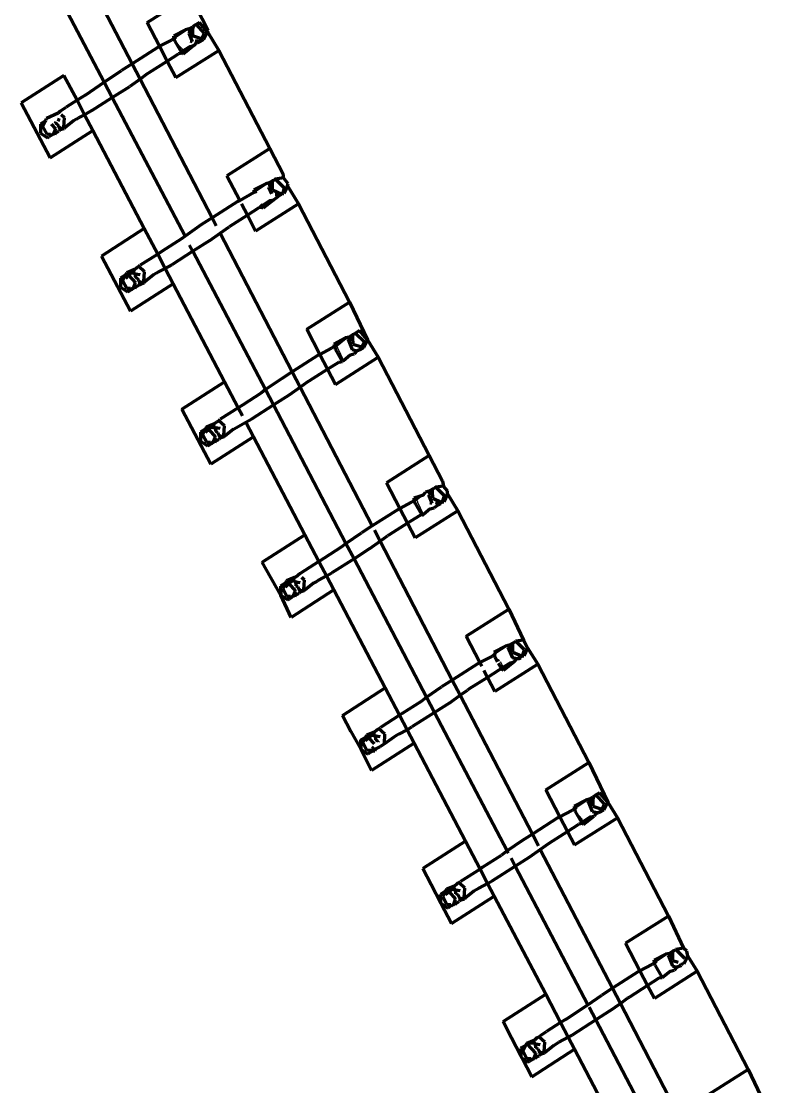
# Model space of a CAD drawing. Header units: millimetres. Extents: x 4307 to 31003, y 2809 to 20009.
# Drawn here: x 14019.49 to 14041.6, y 8590.94 to 8622.67 of the extents above; entities that cross this region are included whole.
import ezdxf

# ---------------------------------------------------------------- set-up
doc = ezdxf.new("R2010")
doc.units = ezdxf.units.MM
doc.layers.add('ProfileEdges', color=7, linetype='Continuous')

msp = doc.modelspace()

# ---------------------------------------------------------------- linework, layer by layer
for p, q in [((14024.034, 8622.238), (14024.073, 8622.214)), ((14024.069, 8622.082), (14024.28, 8621.854)), ((14024.298, 8621.778), (14024.259, 8621.753)), ((14024.28, 8621.854), (14024.298, 8621.778)), ((14020.512, 8619.654), (14020.516, 8619.628)), ((14020.741, 8619.499), (14020.609, 8619.536)), ((14020.768, 8619.483), (14020.741, 8619.499)), ((14026.458, 8617.625), (14026.418, 8617.649)), ((14026.458, 8617.625), (14026.471, 8617.602)), ((14026.621, 8617.202), (14026.67, 8617.24)), ((14022.862, 8615.28), (14022.866, 8615.255)), ((14022.866, 8615.255), (14022.87, 8615.184)), ((14023.125, 8614.91), (14022.994, 8614.947)), ((14023.152, 8614.894), (14023.125, 8614.91)), ((14028.803, 8613.06), (14028.878, 8613.026)), ((14028.878, 8613.026), (14028.908, 8612.945)), ((14028.908, 8612.945), (14029.086, 8612.568)), ((14025.247, 8610.691), (14025.251, 8610.666)), ((14025.251, 8610.666), (14025.254, 8610.595)), ((14025.509, 8610.321), (14025.378, 8610.358)), ((14025.537, 8610.305), (14025.509, 8610.321)), ((14031.187, 8608.471), (14031.263, 8608.437)), ((14031.263, 8608.437), (14031.292, 8608.356)), ((14031.47, 8607.979), (14031.292, 8608.356)), ((14027.631, 8606.102), (14027.635, 8606.076)), ((14027.635, 8606.076), (14027.639, 8606.006)), ((14027.893, 8605.731), (14027.762, 8605.768)), ((14027.921, 8605.716), (14027.893, 8605.731)), ((14033.606, 8603.725), (14033.739, 8603.634)), ((14033.757, 8603.603), (14033.817, 8603.497)), ((14033.835, 8603.421), (14033.817, 8603.497)), ((14030.015, 8601.513), (14030.019, 8601.487)), ((14030.019, 8601.487), (14030.023, 8601.417)), ((14030.167, 8601.205), (14030.124, 8601.223)), ((14035.995, 8599.268), (14035.956, 8599.292)), ((14035.99, 8599.136), (14036.201, 8598.908)), ((14036.18, 8598.807), (14036.219, 8598.831)), ((14036.219, 8598.831), (14036.201, 8598.908)), ((14032.399, 8596.924), (14032.403, 8596.898)), ((14032.403, 8596.898), (14032.407, 8596.827)), ((14032.662, 8596.553), (14032.531, 8596.59)), ((14032.689, 8596.537), (14032.662, 8596.553)), ((14038.34, 8594.703), (14038.379, 8594.679)), ((14038.565, 8594.218), (14038.623, 8594.211)), ((14034.784, 8592.334), (14034.792, 8592.238)), ((14035.046, 8591.964), (14034.915, 8592.001)), ((14035.074, 8591.948), (14035.046, 8591.964))]:
    msp.add_line(p, q)
at = {"layer": 'ProfileEdges', "lineweight": 211}
for p, q in [((14020.646, 8625.542), (14022.793, 8621.408)), ((14021.963, 8620.858), (14019.802, 8624.98)), ((14023.243, 8622.641), (14024.518, 8623.451)), ((14024.518, 8623.451), (14025.063, 8622.402)), ((14023.614, 8621.928), (14023.243, 8622.641)), ((14024.646, 8622.545), (14024.62, 8622.521)), ((14024.698, 8622.578), (14024.646, 8622.545)), ((14024.796, 8622.637), (14024.698, 8622.578)), ((14024.698, 8622.578), (14024.942, 8622.304)), ((14025.038, 8622.362), (14024.796, 8622.637)), ((14024.034, 8622.238), (14024.388, 8622.42)), ((14024.05, 8622.166), (14024.034, 8622.238)), ((14024.073, 8622.214), (14024.05, 8622.166)), ((14024.073, 8622.214), (14024.388, 8622.42)), ((14024.489, 8622.446), (14024.388, 8622.42)), ((14024.481, 8622.32), (14024.513, 8622.352)), ((14024.481, 8622.32), (14024.582, 8622.073)), ((14024.489, 8622.446), (14024.591, 8622.508)), ((14024.489, 8622.446), (14024.513, 8622.352)), ((14024.513, 8622.352), (14024.593, 8622.433)), ((14024.62, 8622.521), (14024.591, 8622.508)), ((14024.591, 8622.508), (14024.593, 8622.433)), ((14024.593, 8622.433), (14024.62, 8622.521)), ((14024.593, 8622.433), (14024.596, 8622.237)), ((14024.864, 8622.151), (14024.596, 8622.237)), ((14024.864, 8622.151), (14024.942, 8622.304)), ((14024.924, 8622.131), (14025.038, 8622.362)), ((14025.063, 8622.402), (14025.038, 8622.362)), ((14025.038, 8622.362), (14025.373, 8621.807)), ((14023.567, 8621.901), (14022.793, 8621.408)), ((14023.567, 8621.901), (14023.614, 8621.928)), ((14023.614, 8621.928), (14023.966, 8622.113)), ((14023.842, 8621.488), (14023.614, 8621.928)), ((14024.05, 8622.166), (14023.966, 8622.113)), ((14024.11, 8622.204), (14024.05, 8622.166)), ((14024.069, 8622.082), (14024.05, 8622.166)), ((14024.069, 8622.082), (14024.259, 8621.753)), ((14024.522, 8621.92), (14024.298, 8621.778)), ((14024.635, 8621.947), (14024.317, 8621.697)), ((14024.52, 8622.094), (14024.582, 8622.073)), ((14024.522, 8621.92), (14024.635, 8621.947)), ((14024.716, 8622.038), (14024.635, 8621.947)), ((14024.824, 8622.071), (14024.673, 8622.093)), ((14024.716, 8622.038), (14024.749, 8622.031)), ((14024.749, 8622.031), (14024.824, 8622.071)), ((14024.824, 8622.071), (14024.864, 8622.151)), ((14024.824, 8622.071), (14024.924, 8622.131)), ((14024.924, 8622.131), (14024.864, 8622.151)), ((14023.842, 8621.488), (14024.18, 8621.703)), ((14024.098, 8620.996), (14025.373, 8621.807)), ((14024.278, 8621.72), (14024.18, 8621.703)), ((14024.259, 8621.753), (14024.278, 8621.72)), ((14024.298, 8621.778), (14024.278, 8621.72)), ((14024.317, 8621.697), (14024.278, 8621.72)), ((14025.373, 8621.807), (14026.893, 8618.88)), ((14022.793, 8621.408), (14022.475, 8621.206)), ((14022.793, 8621.408), (14023.03, 8620.952)), ((14023.298, 8621.143), (14023.842, 8621.488)), ((14024.098, 8620.996), (14023.842, 8621.488)), ((14020.765, 8621.058), (14019.493, 8620.242)), ((14021.153, 8620.319), (14020.765, 8621.058)), ((14021.963, 8620.858), (14022.475, 8621.206)), ((14023.03, 8620.952), (14022.722, 8620.733)), ((14023.247, 8621.109), (14023.03, 8620.952)), ((14023.03, 8620.952), (14025.178, 8616.819)), ((14023.247, 8621.109), (14023.298, 8621.143)), ((14021.416, 8620.487), (14021.963, 8620.858)), ((14022.203, 8620.401), (14021.963, 8620.858)), ((14022.203, 8620.401), (14022.722, 8620.733)), ((14021.153, 8620.319), (14020.833, 8620.114)), ((14021.416, 8620.487), (14021.153, 8620.319)), ((14021.153, 8620.319), (14021.378, 8619.891)), ((14021.592, 8620.012), (14022.203, 8620.401)), ((14024.369, 8616.269), (14022.203, 8620.401)), ((14020.354, 8618.602), (14019.493, 8620.242)), ((14020.65, 8619.997), (14020.61, 8619.954)), ((14020.65, 8619.997), (14020.833, 8620.114)), ((14021.592, 8620.012), (14021.378, 8619.891)), ((14020.101, 8619.643), (14020.21, 8619.709)), ((14020.126, 8619.543), (14020.21, 8619.709)), ((14020.21, 8619.709), (14020.234, 8619.725)), ((14020.234, 8619.725), (14020.244, 8619.776)), ((14020.587, 8619.939), (14020.244, 8619.776)), ((14020.516, 8619.628), (14020.532, 8619.684)), ((14020.647, 8619.719), (14020.574, 8619.744)), ((14020.61, 8619.954), (14020.587, 8619.939)), ((14020.779, 8619.797), (14020.678, 8619.891)), ((14020.761, 8619.515), (14020.779, 8619.797)), ((14021.047, 8619.705), (14020.791, 8619.498)), ((14021.139, 8619.757), (14021.047, 8619.705)), ((14021.139, 8619.757), (14021.196, 8619.799)), ((14021.378, 8619.891), (14021.196, 8619.799)), ((14021.378, 8619.891), (14021.626, 8619.418)), ((14020.101, 8619.643), (14020.061, 8619.613)), ((14020.061, 8619.613), (14020.067, 8619.345)), ((14020.126, 8619.543), (14020.249, 8619.307)), ((14020.354, 8618.602), (14021.626, 8619.418)), ((14020.382, 8619.612), (14020.508, 8619.469)), ((14020.508, 8619.469), (14020.452, 8619.323)), ((14020.51, 8619.342), (14020.61, 8619.397)), ((14020.581, 8619.591), (14020.516, 8619.628)), ((14020.609, 8619.536), (14020.581, 8619.591)), ((14020.609, 8619.536), (14020.647, 8619.445)), ((14020.647, 8619.445), (14020.61, 8619.397)), ((14020.647, 8619.445), (14020.761, 8619.515)), ((14020.647, 8619.445), (14020.768, 8619.483)), ((14020.768, 8619.483), (14020.761, 8619.515)), ((14020.791, 8619.498), (14020.768, 8619.483)), ((14023.157, 8616.497), (14021.626, 8619.418)), ((14020.067, 8619.345), (14020.275, 8619.205)), ((14020.363, 8619.305), (14020.249, 8619.307)), ((14020.275, 8619.205), (14020.317, 8619.228)), ((14020.389, 8619.276), (14020.317, 8619.228)), ((14020.389, 8619.276), (14020.363, 8619.305)), ((14020.389, 8619.276), (14020.452, 8619.323)), ((14020.51, 8619.342), (14020.452, 8619.323)), ((14020.452, 8619.323), (14020.49, 8619.303)), ((14020.51, 8619.342), (14020.49, 8619.303)), ((14026.893, 8618.88), (14025.618, 8618.069)), ((14026.893, 8618.88), (14027.298, 8618.101)), ((14027.299, 8618.009), (14027.298, 8618.101)), ((14025.998, 8617.338), (14025.618, 8618.069)), ((14026.772, 8617.831), (14026.418, 8617.649)), ((14026.772, 8617.831), (14026.458, 8617.625)), ((14026.874, 8617.856), (14026.772, 8617.831)), ((14026.893, 8617.778), (14026.865, 8617.731)), ((14026.976, 8617.919), (14026.874, 8617.856)), ((14026.893, 8617.778), (14026.874, 8617.856)), ((14026.977, 8617.865), (14026.893, 8617.778)), ((14027.004, 8617.931), (14026.976, 8617.919)), ((14026.977, 8617.865), (14026.976, 8617.919)), ((14026.98, 8617.648), (14026.977, 8617.865)), ((14027.004, 8617.931), (14027.067, 8617.973)), ((14027.067, 8617.973), (14027.03, 8617.956)), ((14027.299, 8618.009), (14027.067, 8617.973)), ((14027.067, 8617.973), (14027.326, 8617.715)), ((14027.438, 8617.831), (14027.299, 8618.009)), ((14027.422, 8617.773), (14027.308, 8617.542)), ((14027.422, 8617.773), (14027.438, 8617.831)), ((14027.422, 8617.773), (14027.748, 8617.236)), ((14025.998, 8617.338), (14026.433, 8617.581)), ((14026.418, 8617.649), (14026.433, 8617.581)), ((14026.458, 8617.625), (14026.433, 8617.581)), ((14026.433, 8617.581), (14026.494, 8617.615)), ((14026.954, 8617.533), (14026.865, 8617.731)), ((14026.98, 8617.648), (14027.233, 8617.53)), ((14027.179, 8617.49), (14027.057, 8617.503)), ((14027.208, 8617.482), (14027.134, 8617.442)), ((14027.233, 8617.53), (14027.179, 8617.49)), ((14027.208, 8617.482), (14027.179, 8617.49)), ((14027.233, 8617.53), (14027.208, 8617.482)), ((14027.28, 8617.565), (14027.233, 8617.53)), ((14027.233, 8617.53), (14027.308, 8617.542)), ((14027.326, 8617.715), (14027.28, 8617.565)), ((14025.951, 8617.312), (14025.178, 8616.819)), ((14025.951, 8617.312), (14025.998, 8617.338)), ((14026.053, 8617.233), (14026.226, 8616.899)), ((14027.748, 8617.236), (14026.473, 8616.425)), ((14026.621, 8617.202), (14026.662, 8617.131)), ((14026.682, 8617.188), (14026.662, 8617.131)), ((14026.906, 8617.33), (14026.682, 8617.188)), ((14027.019, 8617.358), (14026.701, 8617.108)), ((14026.906, 8617.33), (14027.019, 8617.358)), ((14027.134, 8617.442), (14027.019, 8617.358)), ((14027.134, 8617.442), (14027.101, 8617.449)), ((14027.748, 8617.236), (14029.268, 8614.309)), ((14025.178, 8616.819), (14024.86, 8616.617)), ((14025.178, 8616.819), (14025.3, 8616.583)), ((14026.226, 8616.899), (14025.682, 8616.554)), ((14026.564, 8617.113), (14026.226, 8616.899)), ((14026.473, 8616.425), (14026.226, 8616.899)), ((14026.662, 8617.131), (14026.564, 8617.113)), ((14026.662, 8617.131), (14026.701, 8617.108)), ((14024.86, 8616.617), (14024.369, 8616.269)), ((14025.415, 8616.363), (14025.682, 8616.554)), ((14023.157, 8616.497), (14021.885, 8615.681)), ((14023.556, 8615.737), (14023.157, 8616.497)), ((14024.263, 8616.194), (14023.693, 8615.829)), ((14024.369, 8616.269), (14024.263, 8616.194)), ((14025.106, 8616.144), (14025.415, 8616.363)), ((14025.415, 8616.363), (14027.562, 8612.23)), ((14024.603, 8615.822), (14024.506, 8616.008)), ((14025.106, 8616.144), (14024.603, 8615.822)), ((14022.745, 8614.041), (14021.885, 8615.681)), ((14023.556, 8615.737), (14023.035, 8615.407)), ((14023.693, 8615.829), (14023.556, 8615.737)), ((14023.779, 8615.311), (14023.556, 8615.737)), ((14024.603, 8615.822), (14023.977, 8615.422)), ((14026.764, 8611.702), (14024.603, 8615.822)), ((14022.862, 8615.28), (14022.633, 8615.184)), ((14022.751, 8615.168), (14022.862, 8615.28)), ((14022.862, 8615.28), (14022.931, 8615.336)), ((14022.931, 8615.336), (14022.994, 8615.365)), ((14022.994, 8615.365), (14023.035, 8615.407)), ((14023.163, 8615.208), (14022.994, 8615.365)), ((14023.58, 8615.21), (14023.779, 8615.311)), ((14023.779, 8615.311), (14023.977, 8615.422)), ((14023.779, 8615.311), (14024.017, 8614.857)), ((14022.485, 8615.054), (14022.445, 8615.024)), ((14022.445, 8615.024), (14022.451, 8614.755)), ((14022.485, 8615.054), (14022.601, 8615.124)), ((14022.51, 8614.953), (14022.601, 8615.124)), ((14022.51, 8614.953), (14022.633, 8614.717)), ((14022.691, 8615.107), (14022.595, 8615.01)), ((14022.601, 8615.124), (14022.633, 8615.184)), ((14022.649, 8615.155), (14022.601, 8615.124)), ((14022.633, 8615.184), (14022.751, 8615.168)), ((14022.649, 8615.155), (14022.691, 8615.107)), ((14022.751, 8615.168), (14022.691, 8615.107)), ((14022.691, 8615.107), (14022.892, 8614.879)), ((14022.751, 8615.168), (14022.87, 8615.184)), ((14022.87, 8615.184), (14022.888, 8615.15)), ((14022.888, 8615.15), (14023.031, 8615.13)), ((14022.9, 8615.039), (14022.888, 8615.15)), ((14022.965, 8615.001), (14022.9, 8615.039)), ((14022.994, 8614.947), (14022.965, 8615.001)), ((14022.994, 8614.947), (14023.031, 8614.856)), ((14023.125, 8614.91), (14023.145, 8614.926)), ((14023.145, 8614.926), (14023.163, 8615.208)), ((14023.152, 8614.894), (14023.145, 8614.926)), ((14023.431, 8615.116), (14023.175, 8614.908)), ((14023.524, 8615.168), (14023.431, 8615.116)), ((14023.58, 8615.21), (14023.524, 8615.168)), ((14022.451, 8614.755), (14022.659, 8614.616)), ((14022.747, 8614.716), (14022.633, 8614.717)), ((14022.702, 8614.639), (14022.659, 8614.616)), ((14022.773, 8614.686), (14022.702, 8614.639)), ((14024.017, 8614.857), (14022.745, 8614.041)), ((14022.773, 8614.686), (14022.747, 8614.716)), ((14022.773, 8614.686), (14022.836, 8614.734)), ((14022.836, 8614.734), (14022.892, 8614.879)), ((14022.895, 8614.753), (14022.836, 8614.734)), ((14022.874, 8614.714), (14022.836, 8614.734)), ((14022.895, 8614.753), (14022.874, 8614.714)), ((14022.895, 8614.753), (14022.995, 8614.808)), ((14023.031, 8614.856), (14022.995, 8614.808)), ((14022.995, 8614.808), (14023.023, 8614.83)), ((14023.023, 8614.83), (14023.125, 8614.91)), ((14023.023, 8614.83), (14023.152, 8614.894)), ((14023.175, 8614.908), (14023.152, 8614.894)), ((14025.548, 8611.936), (14024.017, 8614.857)), ((14027.993, 8613.498), (14029.268, 8614.309)), ((14029.268, 8614.309), (14029.806, 8613.184)), ((14028.383, 8612.749), (14027.993, 8613.498)), ((14029.36, 8613.33), (14029.258, 8613.267)), ((14029.388, 8613.342), (14029.36, 8613.33)), ((14029.36, 8613.33), (14029.361, 8613.254)), ((14029.452, 8613.384), (14029.388, 8613.342)), ((14029.564, 8613.459), (14029.452, 8613.384)), ((14029.452, 8613.384), (14029.711, 8613.126)), ((14029.806, 8613.184), (14029.564, 8613.459)), ((14029.15, 8613.24), (14028.803, 8613.06)), ((14028.803, 8613.06), (14028.818, 8612.992)), ((14028.878, 8613.026), (14028.818, 8612.992)), ((14028.878, 8613.026), (14029.15, 8613.24)), ((14029.258, 8613.267), (14029.15, 8613.24)), ((14029.258, 8613.267), (14029.219, 8613.2)), ((14029.219, 8613.2), (14029.249, 8613.142)), ((14029.249, 8613.142), (14029.361, 8613.254)), ((14029.249, 8613.142), (14029.351, 8612.895)), ((14029.361, 8613.254), (14029.365, 8613.059)), ((14029.365, 8613.059), (14029.633, 8612.972)), ((14029.633, 8612.972), (14029.711, 8613.126)), ((14029.692, 8612.953), (14029.806, 8613.184)), ((14029.806, 8613.184), (14030.123, 8612.664)), ((14028.335, 8612.723), (14027.562, 8612.23)), ((14028.383, 8612.749), (14028.335, 8612.723)), ((14028.735, 8612.934), (14028.383, 8612.749)), ((14028.383, 8612.749), (14028.611, 8612.31)), ((14028.818, 8612.992), (14028.735, 8612.934)), ((14028.818, 8612.992), (14028.838, 8612.903)), ((14028.838, 8612.903), (14029.047, 8612.542)), ((14029.086, 8612.568), (14029.291, 8612.741)), ((14029.291, 8612.741), (14029.403, 8612.769)), ((14029.351, 8612.895), (14029.485, 8612.86)), ((14029.485, 8612.86), (14029.403, 8612.769)), ((14029.524, 8612.863), (14029.485, 8612.86)), ((14029.593, 8612.892), (14029.524, 8612.863)), ((14029.593, 8612.892), (14029.633, 8612.972)), ((14029.593, 8612.892), (14029.692, 8612.953)), ((14029.633, 8612.972), (14029.692, 8612.953)), ((14028.611, 8612.31), (14028.948, 8612.524)), ((14028.848, 8611.854), (14030.123, 8612.664)), ((14028.948, 8612.524), (14029.047, 8612.542)), ((14029.086, 8612.568), (14029.047, 8612.542)), ((14031.643, 8609.737), (14030.123, 8612.664)), ((14027.562, 8612.23), (14027.244, 8612.027)), ((14027.562, 8612.23), (14027.799, 8611.774)), ((14028.066, 8611.964), (14028.611, 8612.31)), ((14028.848, 8611.854), (14028.611, 8612.31)), ((14024.276, 8611.12), (14025.548, 8611.936)), ((14025.956, 8611.158), (14025.548, 8611.936)), ((14027.244, 8612.027), (14026.764, 8611.702)), ((14027.49, 8611.554), (14027.799, 8611.774)), ((14027.799, 8611.774), (14028.016, 8611.931)), ((14027.799, 8611.774), (14029.946, 8607.641)), ((14028.016, 8611.931), (14028.066, 8611.964)), ((14026.647, 8611.604), (14026.078, 8611.24)), ((14026.764, 8611.702), (14026.647, 8611.604)), ((14027.004, 8611.244), (14026.764, 8611.702)), ((14027.004, 8611.244), (14027.49, 8611.554)), ((14025.136, 8609.48), (14024.276, 8611.12)), ((14025.956, 8611.158), (14025.419, 8610.818)), ((14026.078, 8611.24), (14025.956, 8611.158)), ((14026.079, 8610.924), (14025.956, 8611.158)), ((14026.361, 8610.833), (14027.004, 8611.244)), ((14029.164, 8607.123), (14027.004, 8611.244)), ((14025.379, 8610.775), (14025.419, 8610.818)), ((14026.18, 8610.731), (14026.361, 8610.833)), ((14024.869, 8610.465), (14024.979, 8610.531)), ((14024.894, 8610.364), (14024.979, 8610.531)), ((14024.979, 8610.531), (14025.012, 8610.597)), ((14024.979, 8610.531), (14025.033, 8610.566)), ((14025.075, 8610.518), (14024.979, 8610.42)), ((14025.012, 8610.597), (14025.247, 8610.691)), ((14025.012, 8610.597), (14025.137, 8610.58)), ((14025.033, 8610.566), (14025.075, 8610.518)), ((14025.075, 8610.518), (14025.137, 8610.58)), ((14025.075, 8610.518), (14025.277, 8610.29)), ((14025.137, 8610.58), (14025.247, 8610.691)), ((14025.137, 8610.58), (14025.272, 8610.561)), ((14025.247, 8610.691), (14025.315, 8610.747)), ((14025.272, 8610.561), (14025.254, 8610.595)), ((14025.415, 8610.541), (14025.272, 8610.561)), ((14025.272, 8610.561), (14025.284, 8610.45)), ((14025.379, 8610.775), (14025.315, 8610.747)), ((14025.548, 8610.619), (14025.379, 8610.775)), ((14025.529, 8610.336), (14025.548, 8610.619)), ((14025.815, 8610.527), (14025.559, 8610.319)), ((14025.815, 8610.527), (14026.18, 8610.731)), ((14026.18, 8610.731), (14026.408, 8610.296)), ((14024.869, 8610.465), (14024.83, 8610.435)), ((14024.83, 8610.435), (14024.835, 8610.166)), ((14024.835, 8610.166), (14025.043, 8610.027)), ((14024.894, 8610.364), (14025.017, 8610.128)), ((14026.408, 8610.296), (14025.136, 8609.48)), ((14025.221, 8610.144), (14025.277, 8610.29)), ((14025.279, 8610.164), (14025.221, 8610.144)), ((14025.279, 8610.164), (14025.259, 8610.124)), ((14025.279, 8610.164), (14025.379, 8610.219)), ((14025.35, 8610.412), (14025.284, 8610.45)), ((14025.378, 8610.358), (14025.35, 8610.412)), ((14025.378, 8610.358), (14025.416, 8610.266)), ((14025.416, 8610.266), (14025.379, 8610.219)), ((14025.416, 8610.266), (14025.509, 8610.321)), ((14025.416, 8610.266), (14025.537, 8610.305)), ((14025.509, 8610.321), (14025.529, 8610.336)), ((14025.537, 8610.305), (14025.529, 8610.336)), ((14025.559, 8610.319), (14025.537, 8610.305)), ((14027.939, 8607.376), (14026.408, 8610.296)), ((14025.132, 8610.126), (14025.017, 8610.128)), ((14025.086, 8610.05), (14025.043, 8610.027)), ((14025.157, 8610.097), (14025.086, 8610.05)), ((14025.157, 8610.097), (14025.132, 8610.126)), ((14025.157, 8610.097), (14025.221, 8610.144)), ((14025.221, 8610.144), (14025.259, 8610.124)), ((14031.643, 8609.737), (14030.368, 8608.927)), ((14031.643, 8609.737), (14032.041, 8608.972)), ((14030.767, 8608.16), (14030.368, 8608.927)), ((14032.041, 8608.972), (14032.068, 8608.83)), ((14031.462, 8608.56), (14031.534, 8608.651)), ((14031.642, 8608.678), (14031.534, 8608.651)), ((14031.662, 8608.6), (14031.634, 8608.553)), ((14031.744, 8608.74), (14031.642, 8608.678)), ((14031.662, 8608.6), (14031.642, 8608.678)), ((14031.745, 8608.686), (14031.662, 8608.6)), ((14031.773, 8608.753), (14031.744, 8608.74)), ((14031.745, 8608.686), (14031.744, 8608.74)), ((14031.749, 8608.47), (14031.745, 8608.686)), ((14031.773, 8608.753), (14031.836, 8608.795)), ((14031.799, 8608.778), (14031.836, 8608.795)), ((14032.068, 8608.83), (14031.836, 8608.795)), ((14031.836, 8608.795), (14032.095, 8608.537)), ((14032.188, 8608.688), (14032.068, 8608.83)), ((14032.19, 8608.595), (14032.077, 8608.364)), ((14032.19, 8608.595), (14032.188, 8608.688)), ((14032.19, 8608.595), (14032.498, 8608.093)), ((14030.767, 8608.16), (14031.119, 8608.345)), ((14031.182, 8608.392), (14031.119, 8608.345)), ((14031.187, 8608.471), (14031.182, 8608.392)), ((14031.263, 8608.437), (14031.182, 8608.392)), ((14031.182, 8608.392), (14031.222, 8608.314)), ((14031.371, 8608.53), (14031.187, 8608.471)), ((14031.222, 8608.314), (14031.412, 8607.985)), ((14031.371, 8608.53), (14031.263, 8608.437)), ((14031.462, 8608.56), (14031.371, 8608.53)), ((14031.735, 8608.305), (14031.634, 8608.553)), ((14031.735, 8608.305), (14031.673, 8608.327)), ((14031.749, 8608.47), (14032.001, 8608.352)), ((14031.902, 8608.264), (14031.788, 8608.18)), ((14031.948, 8608.312), (14031.826, 8608.325)), ((14031.902, 8608.264), (14031.869, 8608.271)), ((14031.902, 8608.264), (14031.977, 8608.303)), ((14032.001, 8608.352), (14031.948, 8608.312)), ((14031.977, 8608.303), (14031.948, 8608.312)), ((14031.977, 8608.303), (14032.001, 8608.352)), ((14032.049, 8608.387), (14032.001, 8608.352)), ((14032.001, 8608.352), (14032.077, 8608.364)), ((14032.049, 8608.387), (14032.095, 8608.537)), ((14030.72, 8608.133), (14029.946, 8607.641)), ((14030.72, 8608.133), (14030.767, 8608.16)), ((14030.767, 8608.16), (14030.995, 8607.72)), ((14031.333, 8607.935), (14030.995, 8607.72)), ((14032.498, 8608.093), (14031.223, 8607.283)), ((14031.412, 8607.985), (14031.333, 8607.935)), ((14031.412, 8607.985), (14031.431, 8607.952)), ((14031.47, 8607.979), (14031.412, 8607.985)), ((14031.431, 8607.952), (14031.47, 8607.979)), ((14031.675, 8608.152), (14031.47, 8607.979)), ((14031.675, 8608.152), (14031.788, 8608.18)), ((14034.018, 8605.166), (14032.498, 8608.093)), ((14029.946, 8607.641), (14029.628, 8607.438)), ((14030.995, 8607.72), (14030.451, 8607.375)), ((14031.223, 8607.283), (14030.995, 8607.72)), ((14026.667, 8606.559), (14027.939, 8607.376)), ((14028.355, 8606.583), (14027.939, 8607.376)), ((14029.164, 8607.123), (14029.628, 8607.438)), ((14030.009, 8607.519), (14030.183, 8607.185)), ((14030.183, 8607.185), (14030.4, 8607.342)), ((14030.451, 8607.375), (14030.4, 8607.342)), ((14028.355, 8606.583), (14029.032, 8607.015)), ((14029.032, 8607.015), (14029.164, 8607.123)), ((14029.405, 8606.665), (14029.164, 8607.123)), ((14029.875, 8606.965), (14030.183, 8607.185)), ((14030.183, 8607.185), (14032.331, 8603.052)), ((14029.405, 8606.665), (14028.745, 8606.244)), ((14029.875, 8606.965), (14029.405, 8606.665)), ((14031.565, 8602.545), (14029.405, 8606.665)), ((14027.22, 8605.577), (14026.667, 8606.559)), ((14028.355, 8606.583), (14027.801, 8606.228)), ((14028.376, 8606.543), (14028.581, 8606.152)), ((14027.631, 8606.102), (14027.396, 8606.008)), ((14027.396, 8606.008), (14027.635, 8606.076)), ((14027.537, 8605.988), (14027.631, 8606.102)), ((14027.674, 8606.112), (14027.631, 8606.102)), ((14027.635, 8606.076), (14027.644, 8606.127)), ((14027.801, 8606.228), (14027.674, 8606.112)), ((14027.932, 8606.03), (14027.853, 8606.103)), ((14027.913, 8605.747), (14027.932, 8606.03)), ((14028.349, 8606.031), (14028.292, 8605.99)), ((14028.349, 8606.031), (14028.581, 8606.152)), ((14028.581, 8606.152), (14028.745, 8606.244)), ((14028.581, 8606.152), (14028.8, 8605.735)), ((14027.253, 8605.876), (14027.214, 8605.846)), ((14027.214, 8605.846), (14027.22, 8605.577)), ((14027.253, 8605.876), (14027.363, 8605.942)), ((14027.363, 8605.942), (14027.278, 8605.775)), ((14027.401, 8605.539), (14027.278, 8605.775)), ((14027.396, 8606.008), (14027.363, 8605.942)), ((14027.363, 8605.942), (14027.417, 8605.977)), ((14027.364, 8605.831), (14027.465, 8605.923)), ((14027.537, 8605.988), (14027.396, 8606.008)), ((14027.417, 8605.977), (14027.465, 8605.923)), ((14027.465, 8605.923), (14027.537, 8605.988)), ((14027.465, 8605.923), (14027.661, 8605.701)), ((14028.8, 8605.735), (14027.528, 8604.919)), ((14027.639, 8606.006), (14027.537, 8605.988)), ((14027.639, 8606.006), (14027.656, 8605.972)), ((14027.656, 8605.972), (14027.8, 8605.952)), ((14027.656, 8605.972), (14027.669, 8605.86)), ((14027.734, 8605.823), (14027.669, 8605.86)), ((14027.762, 8605.768), (14027.734, 8605.823)), ((14027.762, 8605.768), (14027.8, 8605.677)), ((14027.893, 8605.731), (14027.8, 8605.677)), ((14027.8, 8605.677), (14027.921, 8605.716)), ((14027.913, 8605.747), (14027.893, 8605.731)), ((14027.921, 8605.716), (14027.913, 8605.747)), ((14027.943, 8605.73), (14027.921, 8605.716)), ((14028.2, 8605.937), (14027.943, 8605.73)), ((14028.292, 8605.99), (14028.2, 8605.937)), ((14030.331, 8602.815), (14028.8, 8605.735)), ((14027.22, 8605.577), (14027.427, 8605.437)), ((14027.528, 8604.919), (14027.22, 8605.577)), ((14027.516, 8605.537), (14027.401, 8605.539)), ((14027.47, 8605.461), (14027.427, 8605.437)), ((14027.542, 8605.508), (14027.47, 8605.461)), ((14027.542, 8605.508), (14027.516, 8605.537)), ((14027.605, 8605.555), (14027.542, 8605.508)), ((14027.605, 8605.555), (14027.661, 8605.701)), ((14027.663, 8605.575), (14027.605, 8605.555)), ((14027.643, 8605.535), (14027.605, 8605.555)), ((14027.663, 8605.575), (14027.643, 8605.535)), ((14027.663, 8605.575), (14027.763, 8605.629)), ((14027.8, 8605.677), (14027.763, 8605.629)), ((14032.743, 8604.356), (14034.018, 8605.166)), ((14034.018, 8605.166), (14034.452, 8604.241)), ((14033.151, 8603.571), (14032.743, 8604.356)), ((14034.129, 8604.151), (14034.027, 8604.089)), ((14034.157, 8604.164), (14034.129, 8604.151)), ((14034.13, 8604.097), (14034.129, 8604.151)), ((14034.157, 8604.164), (14034.22, 8604.206)), ((14034.452, 8604.241), (14034.22, 8604.206)), ((14034.479, 8603.947), (14034.22, 8604.206)), ((14034.575, 8604.006), (14034.452, 8604.241)), ((14033.586, 8603.814), (14033.503, 8603.756)), ((14033.918, 8604.062), (14033.571, 8603.882)), ((14033.571, 8603.882), (14033.611, 8603.857)), ((14033.611, 8603.857), (14033.586, 8603.814)), ((14033.606, 8603.725), (14033.586, 8603.814)), ((14033.918, 8604.062), (14033.611, 8603.857)), ((14033.647, 8603.847), (14033.611, 8603.857)), ((14034.027, 8604.089), (14033.918, 8604.062)), ((14033.988, 8604.021), (14034.027, 8604.089)), ((14033.988, 8604.021), (14034.018, 8603.964)), ((14034.046, 8604.011), (14034.018, 8603.964)), ((14034.018, 8603.964), (14034.119, 8603.716)), ((14034.13, 8604.097), (14034.046, 8604.011)), ((14034.133, 8603.881), (14034.13, 8604.097)), ((14034.133, 8603.881), (14034.389, 8603.769)), ((14034.433, 8603.798), (14034.479, 8603.947)), ((14034.575, 8604.006), (14034.461, 8603.775)), ((14034.575, 8604.006), (14034.873, 8603.522)), ((14033.104, 8603.544), (14032.331, 8603.052)), ((14033.104, 8603.544), (14033.151, 8603.571)), ((14033.151, 8603.571), (14033.503, 8603.756)), ((14033.206, 8603.466), (14033.151, 8603.571)), ((14034.873, 8603.522), (14033.598, 8602.711)), ((14033.68, 8603.597), (14033.606, 8603.725)), ((14033.796, 8603.396), (14033.71, 8603.545)), ((14034.059, 8603.563), (14033.835, 8603.421)), ((14034.172, 8603.59), (14033.854, 8603.34)), ((14034.059, 8603.563), (14034.172, 8603.59)), ((14034.254, 8603.682), (14034.119, 8603.716)), ((14034.172, 8603.59), (14034.254, 8603.682)), ((14034.292, 8603.685), (14034.254, 8603.682)), ((14034.332, 8603.723), (14034.292, 8603.685)), ((14034.292, 8603.685), (14034.305, 8603.715)), ((14034.292, 8603.685), (14034.361, 8603.714)), ((14034.305, 8603.715), (14034.332, 8603.723)), ((14034.389, 8603.769), (14034.332, 8603.723)), ((14034.361, 8603.714), (14034.389, 8603.769)), ((14034.433, 8603.798), (14034.389, 8603.769)), ((14034.389, 8603.769), (14034.461, 8603.775)), ((14036.393, 8600.595), (14034.873, 8603.522)), ((14033.272, 8603.337), (14033.38, 8603.131)), ((14033.717, 8603.346), (14033.38, 8603.131)), ((14033.796, 8603.396), (14033.717, 8603.346)), ((14033.835, 8603.421), (14033.796, 8603.396)), ((14033.815, 8603.363), (14033.796, 8603.396)), ((14033.854, 8603.34), (14033.815, 8603.363)), ((14032.331, 8603.052), (14032.012, 8602.849)), ((14032.331, 8603.052), (14032.568, 8602.596)), ((14033.38, 8603.131), (14032.835, 8602.786)), ((14033.598, 8602.711), (14033.38, 8603.131)), ((14029.059, 8601.999), (14030.331, 8602.815)), ((14030.757, 8602.001), (14030.331, 8602.815)), ((14031.416, 8602.426), (14031.565, 8602.545)), ((14031.565, 8602.545), (14032.012, 8602.849)), ((14031.805, 8602.086), (14031.565, 8602.545)), ((14032.259, 8602.376), (14032.568, 8602.596)), ((14032.568, 8602.596), (14032.784, 8602.752)), ((14032.568, 8602.596), (14034.715, 8598.462)), ((14032.835, 8602.786), (14032.784, 8602.752)), ((14030.846, 8602.062), (14031.416, 8602.426)), ((14032.259, 8602.376), (14031.805, 8602.086)), ((14029.31, 8601.52), (14029.059, 8601.999)), ((14030.757, 8602.001), (14030.188, 8601.64)), ((14030.846, 8602.062), (14030.757, 8602.001)), ((14030.982, 8601.572), (14030.757, 8602.001)), ((14031.805, 8602.086), (14031.13, 8601.655)), ((14033.965, 8597.967), (14031.805, 8602.086)), ((14030.084, 8601.568), (14030.147, 8601.597)), ((14030.147, 8601.597), (14030.188, 8601.64)), ((14030.316, 8601.441), (14030.147, 8601.597)), ((14030.982, 8601.572), (14031.13, 8601.655)), ((14029.31, 8601.52), (14029.604, 8600.988)), ((14029.598, 8601.257), (14029.762, 8601.362)), ((14029.663, 8601.186), (14029.762, 8601.362)), ((14029.849, 8601.334), (14029.748, 8601.242)), ((14029.762, 8601.362), (14029.786, 8601.417)), ((14029.802, 8601.388), (14029.762, 8601.362)), ((14029.786, 8601.417), (14030.015, 8601.513)), ((14029.786, 8601.417), (14029.921, 8601.398)), ((14029.849, 8601.334), (14029.802, 8601.388)), ((14029.921, 8601.398), (14029.849, 8601.334)), ((14030.011, 8601.151), (14029.849, 8601.334)), ((14029.921, 8601.398), (14030.015, 8601.513)), ((14029.921, 8601.398), (14030.023, 8601.417)), ((14030.015, 8601.513), (14030.084, 8601.568)), ((14030.041, 8601.382), (14030.023, 8601.417)), ((14030.184, 8601.363), (14030.041, 8601.382)), ((14030.053, 8601.271), (14030.041, 8601.382)), ((14030.124, 8601.223), (14030.053, 8601.271)), ((14030.306, 8601.15), (14030.316, 8601.441)), ((14030.584, 8601.348), (14030.306, 8601.15)), ((14030.65, 8601.385), (14030.584, 8601.348)), ((14030.733, 8601.442), (14030.65, 8601.385)), ((14030.733, 8601.442), (14030.982, 8601.572)), ((14031.191, 8601.174), (14030.982, 8601.572)), ((14029.598, 8601.257), (14029.604, 8600.988)), ((14029.604, 8600.988), (14029.812, 8600.848)), ((14029.919, 8600.358), (14029.604, 8600.988)), ((14029.663, 8601.186), (14029.786, 8600.95)), ((14029.911, 8600.96), (14029.786, 8600.95)), ((14029.926, 8600.919), (14029.911, 8600.96)), ((14029.972, 8600.947), (14029.911, 8600.96)), ((14031.191, 8601.174), (14029.919, 8600.358)), ((14029.953, 8601.008), (14030.001, 8601.061)), ((14030.055, 8601), (14029.989, 8600.966)), ((14030.055, 8601), (14030.027, 8600.946)), ((14030.055, 8601), (14030.175, 8601.062)), ((14030.306, 8601.15), (14030.175, 8601.062)), ((14032.722, 8598.254), (14031.191, 8601.174)), ((14029.855, 8600.871), (14029.812, 8600.848)), ((14029.926, 8600.919), (14029.855, 8600.871)), ((14029.926, 8600.919), (14029.972, 8600.947)), ((14029.972, 8600.947), (14030.027, 8600.946)), ((14035.118, 8599.784), (14036.393, 8600.595)), ((14036.393, 8600.595), (14036.959, 8599.416)), ((14035.535, 8598.981), (14035.118, 8599.784)), ((14036.717, 8599.691), (14036.619, 8599.632)), ((14036.959, 8599.416), (14036.717, 8599.691)), ((14035.956, 8599.292), (14036.309, 8599.474)), ((14035.995, 8599.268), (14036.309, 8599.474)), ((14036.411, 8599.5), (14036.309, 8599.474)), ((14036.411, 8599.5), (14036.372, 8599.432)), ((14036.402, 8599.374), (14036.372, 8599.432)), ((14036.402, 8599.374), (14036.514, 8599.487)), ((14036.503, 8599.127), (14036.402, 8599.374)), ((14036.513, 8599.562), (14036.411, 8599.5)), ((14036.541, 8599.575), (14036.513, 8599.562)), ((14036.513, 8599.562), (14036.514, 8599.487)), ((14036.514, 8599.487), (14036.541, 8599.575)), ((14036.514, 8599.487), (14036.517, 8599.291)), ((14036.619, 8599.632), (14036.541, 8599.575)), ((14036.863, 8599.358), (14036.619, 8599.632)), ((14036.845, 8599.185), (14036.959, 8599.416)), ((14036.959, 8599.416), (14037.248, 8598.95)), ((14035.535, 8598.981), (14035.887, 8599.167)), ((14035.972, 8599.22), (14035.887, 8599.167)), ((14035.956, 8599.292), (14035.972, 8599.22)), ((14035.995, 8599.268), (14035.972, 8599.22)), ((14036.031, 8599.258), (14035.972, 8599.22)), ((14035.972, 8599.22), (14035.99, 8599.136)), ((14035.99, 8599.136), (14036.18, 8598.807)), ((14036.638, 8599.092), (14036.503, 8599.127)), ((14036.517, 8599.291), (14036.786, 8599.205)), ((14036.638, 8599.092), (14036.556, 8599.001)), ((14036.638, 8599.092), (14036.676, 8599.096)), ((14036.746, 8599.125), (14036.676, 8599.096)), ((14036.746, 8599.125), (14036.786, 8599.205)), ((14036.746, 8599.125), (14036.845, 8599.185)), ((14036.786, 8599.205), (14036.863, 8599.358)), ((14036.786, 8599.205), (14036.845, 8599.185)), ((14035.488, 8598.955), (14034.715, 8598.462)), ((14035.488, 8598.955), (14035.535, 8598.981)), ((14035.535, 8598.981), (14035.764, 8598.542)), ((14035.764, 8598.542), (14036.101, 8598.757)), ((14035.973, 8598.14), (14037.248, 8598.95)), ((14036.199, 8598.774), (14036.101, 8598.757)), ((14036.18, 8598.807), (14036.199, 8598.774)), ((14036.219, 8598.831), (14036.199, 8598.774)), ((14036.238, 8598.751), (14036.199, 8598.774)), ((14036.444, 8598.974), (14036.219, 8598.831)), ((14036.238, 8598.751), (14036.556, 8599.001)), ((14036.444, 8598.974), (14036.556, 8599.001)), ((14038.768, 8596.023), (14037.248, 8598.95)), ((14034.715, 8598.462), (14034.397, 8598.26)), ((14034.715, 8598.462), (14034.895, 8598.116)), ((14035.219, 8598.197), (14035.764, 8598.542)), ((14035.973, 8598.14), (14035.764, 8598.542)), ((14032.722, 8598.254), (14031.45, 8597.438)), ((14033.158, 8597.423), (14032.722, 8598.254)), ((14034.397, 8598.26), (14033.965, 8597.967)), ((14034.952, 8598.006), (14035.219, 8598.197)), ((14033.23, 8597.473), (14033.8, 8597.837)), ((14033.965, 8597.967), (14033.8, 8597.837)), ((14034.006, 8597.89), (14033.965, 8597.967)), ((14034.206, 8597.508), (14034.643, 8597.787)), ((14034.643, 8597.787), (14034.952, 8598.006)), ((14034.952, 8598.006), (14037.099, 8593.873)), ((14033.23, 8597.473), (14033.158, 8597.423)), ((14033.514, 8597.066), (14034.206, 8597.508)), ((14034.206, 8597.508), (14034.082, 8597.744)), ((14036.37, 8593.379), (14034.206, 8597.508)), ((14031.701, 8596.959), (14031.45, 8597.438)), ((14033.158, 8597.423), (14032.572, 8597.051)), ((14033.158, 8597.423), (14033.383, 8596.992)), ((14031.988, 8596.401), (14031.701, 8596.959)), ((14032.131, 8596.763), (14032.165, 8596.83)), ((14032.165, 8596.83), (14032.399, 8596.924)), ((14032.165, 8596.83), (14032.306, 8596.81)), ((14032.306, 8596.81), (14032.399, 8596.924)), ((14032.306, 8596.81), (14032.407, 8596.827)), ((14032.399, 8596.924), (14032.468, 8596.979)), ((14032.425, 8596.793), (14032.407, 8596.827)), ((14032.531, 8597.008), (14032.468, 8596.979)), ((14032.531, 8597.008), (14032.572, 8597.051)), ((14032.701, 8596.851), (14032.531, 8597.008)), ((14032.682, 8596.569), (14032.701, 8596.851)), ((14033.117, 8596.853), (14033.061, 8596.811)), ((14033.117, 8596.853), (14033.383, 8596.992)), ((14033.383, 8596.992), (14033.514, 8597.066)), ((14033.383, 8596.992), (14033.582, 8596.613)), ((14032.022, 8596.697), (14031.982, 8596.667)), ((14031.988, 8596.401), (14031.982, 8596.667)), ((14032.131, 8596.763), (14032.022, 8596.697)), ((14032.047, 8596.597), (14032.131, 8596.763)), ((14032.047, 8596.597), (14032.17, 8596.361)), ((14032.186, 8596.798), (14032.131, 8596.763)), ((14032.233, 8596.744), (14032.132, 8596.653)), ((14032.186, 8596.798), (14032.233, 8596.744)), ((14032.306, 8596.81), (14032.233, 8596.744)), ((14032.233, 8596.744), (14032.43, 8596.523)), ((14032.31, 8595.797), (14033.582, 8596.613)), ((14032.374, 8596.377), (14032.43, 8596.523)), ((14032.568, 8596.773), (14032.425, 8596.793)), ((14032.437, 8596.682), (14032.425, 8596.793)), ((14032.503, 8596.644), (14032.437, 8596.682)), ((14032.531, 8596.59), (14032.503, 8596.644)), ((14032.531, 8596.59), (14032.569, 8596.499)), ((14032.569, 8596.499), (14032.662, 8596.553)), ((14032.569, 8596.499), (14032.689, 8596.537)), ((14032.662, 8596.553), (14032.682, 8596.569)), ((14032.689, 8596.537), (14032.682, 8596.569)), ((14032.712, 8596.552), (14032.689, 8596.537)), ((14032.968, 8596.759), (14032.712, 8596.552)), ((14033.061, 8596.811), (14032.968, 8596.759)), ((14033.582, 8596.613), (14035.113, 8593.693)), ((14031.988, 8596.401), (14032.196, 8596.259)), ((14032.31, 8595.797), (14031.988, 8596.401)), ((14032.284, 8596.359), (14032.17, 8596.361)), ((14032.239, 8596.282), (14032.196, 8596.259)), ((14032.31, 8596.33), (14032.239, 8596.282)), ((14032.31, 8596.33), (14032.284, 8596.359)), ((14032.31, 8596.33), (14032.374, 8596.377)), ((14032.432, 8596.396), (14032.374, 8596.377)), ((14032.374, 8596.377), (14032.412, 8596.357)), ((14032.432, 8596.396), (14032.412, 8596.357)), ((14032.432, 8596.396), (14032.532, 8596.451)), ((14032.569, 8596.499), (14032.532, 8596.451)), ((14038.768, 8596.023), (14037.493, 8595.213)), ((14038.768, 8596.023), (14039.221, 8595.063)), ((14037.92, 8594.392), (14037.493, 8595.213)), ((14038.897, 8594.973), (14038.795, 8594.91)), ((14038.925, 8594.985), (14038.897, 8594.973)), ((14038.898, 8594.919), (14038.897, 8594.973)), ((14038.925, 8594.985), (14038.989, 8595.027)), ((14039.221, 8595.063), (14038.989, 8595.027)), ((14038.989, 8595.027), (14039.248, 8594.769)), ((14039.313, 8594.974), (14039.221, 8595.063)), ((14039.343, 8594.827), (14039.313, 8594.974)), ((14038.356, 8594.631), (14038.272, 8594.578)), ((14038.34, 8594.703), (14038.693, 8594.885)), ((14038.356, 8594.631), (14038.34, 8594.703)), ((14038.379, 8594.679), (14038.356, 8594.631)), ((14038.415, 8594.669), (14038.356, 8594.631)), ((14038.375, 8594.546), (14038.356, 8594.631)), ((14038.693, 8594.885), (14038.379, 8594.679)), ((14038.795, 8594.91), (14038.693, 8594.885)), ((14038.795, 8594.91), (14038.756, 8594.843)), ((14038.756, 8594.843), (14038.787, 8594.785)), ((14038.814, 8594.832), (14038.787, 8594.785)), ((14038.787, 8594.785), (14038.888, 8594.538)), ((14038.898, 8594.919), (14038.814, 8594.832)), ((14038.902, 8594.702), (14038.898, 8594.919)), ((14038.902, 8594.702), (14039.062, 8594.65)), ((14039.343, 8594.827), (14039.229, 8594.596)), ((14039.343, 8594.827), (14039.623, 8594.379)), ((14037.872, 8594.366), (14037.099, 8593.873)), ((14037.872, 8594.366), (14037.92, 8594.392)), ((14037.92, 8594.392), (14038.272, 8594.578)), ((14037.92, 8594.392), (14038.148, 8593.953)), ((14039.623, 8594.379), (14038.348, 8593.569)), ((14038.375, 8594.546), (14038.565, 8594.218)), ((14038.828, 8594.384), (14038.623, 8594.211)), ((14038.828, 8594.384), (14038.94, 8594.412)), ((14038.888, 8594.538), (14039.022, 8594.503)), ((14039.022, 8594.503), (14038.94, 8594.412)), ((14039.061, 8594.507), (14039.022, 8594.503)), ((14039.13, 8594.536), (14039.061, 8594.507)), ((14039.146, 8594.559), (14039.101, 8594.545)), ((14039.13, 8594.536), (14039.146, 8594.559)), ((14039.178, 8594.604), (14039.146, 8594.559)), ((14039.229, 8594.596), (14039.178, 8594.604)), ((14041.143, 8591.452), (14039.623, 8594.379)), ((14038.486, 8594.167), (14038.148, 8593.953)), ((14038.584, 8594.185), (14038.486, 8594.167)), ((14038.565, 8594.218), (14038.584, 8594.185)), ((14038.623, 8594.211), (14038.584, 8594.185)), ((14033.841, 8592.877), (14035.113, 8593.693)), ((14035.113, 8593.693), (14035.557, 8592.847)), ((14036.37, 8593.379), (14036.781, 8593.67)), ((14037.099, 8593.873), (14036.781, 8593.67)), ((14037.099, 8593.873), (14037.336, 8593.417)), ((14038.148, 8593.953), (14037.604, 8593.608)), ((14038.348, 8593.569), (14038.148, 8593.953)), ((14035.722, 8592.952), (14036.37, 8593.379)), ((14037.027, 8593.198), (14037.336, 8593.417)), ((14037.336, 8593.417), (14037.553, 8593.574)), ((14037.336, 8593.417), (14039.484, 8589.284)), ((14037.604, 8593.608), (14037.553, 8593.574)), ((14036.607, 8592.929), (14036.409, 8593.306)), ((14037.027, 8593.198), (14036.607, 8592.929)), ((14034.092, 8592.398), (14033.841, 8592.877)), ((14035.557, 8592.847), (14035.139, 8592.579)), ((14035.722, 8592.952), (14035.557, 8592.847)), ((14035.557, 8592.847), (14035.785, 8592.413)), ((14036.607, 8592.929), (14035.898, 8592.476)), ((14038.766, 8588.81), (14036.607, 8592.929)), ((14034.371, 8591.854), (14034.092, 8592.398)), ((14034.853, 8592.39), (14034.784, 8592.334)), ((14034.916, 8592.419), (14034.853, 8592.39)), ((14034.916, 8592.419), (14034.956, 8592.461)), ((14035.085, 8592.262), (14034.916, 8592.419)), ((14034.956, 8592.461), (14035.139, 8592.579)), ((14035.502, 8592.264), (14035.785, 8592.413)), ((14035.785, 8592.413), (14035.898, 8592.476)), ((14035.785, 8592.413), (14035.974, 8592.052)), ((14034.406, 8592.108), (14034.367, 8592.078)), ((14034.367, 8592.078), (14034.371, 8591.854)), ((14034.406, 8592.108), (14034.522, 8592.178)), ((14034.431, 8592.007), (14034.522, 8592.178)), ((14034.522, 8592.178), (14034.554, 8592.238)), ((14034.57, 8592.209), (14034.522, 8592.178)), ((14034.554, 8592.238), (14034.784, 8592.334)), ((14034.792, 8592.238), (14034.554, 8592.238)), ((14034.814, 8591.933), (14034.57, 8592.209)), ((14034.809, 8592.204), (14034.792, 8592.238)), ((14034.952, 8592.184), (14034.809, 8592.204)), ((14034.821, 8592.093), (14034.809, 8592.204)), ((14034.887, 8592.055), (14034.821, 8592.093)), ((14035.066, 8591.98), (14035.085, 8592.262)), ((14035.353, 8592.17), (14035.096, 8591.962)), ((14035.353, 8592.17), (14035.445, 8592.222)), ((14035.445, 8592.222), (14035.502, 8592.264)), ((14034.407, 8591.786), (14034.371, 8591.854)), ((14034.407, 8591.786), (14034.58, 8591.67)), ((14034.702, 8591.236), (14034.407, 8591.786)), ((14034.431, 8592.007), (14034.554, 8591.771)), ((14034.669, 8591.77), (14034.554, 8591.771)), ((14034.695, 8591.741), (14034.669, 8591.77)), ((14034.695, 8591.741), (14034.758, 8591.788)), ((14034.702, 8591.236), (14035.974, 8592.052)), ((14034.814, 8591.933), (14034.758, 8591.788)), ((14034.816, 8591.807), (14034.758, 8591.788)), ((14034.796, 8591.768), (14034.758, 8591.788)), ((14034.816, 8591.807), (14034.796, 8591.768)), ((14034.816, 8591.807), (14034.916, 8591.862)), ((14034.915, 8592.001), (14034.887, 8592.055)), ((14034.915, 8592.001), (14034.953, 8591.91)), ((14034.953, 8591.91), (14034.916, 8591.862)), ((14034.953, 8591.91), (14035.046, 8591.964)), ((14034.953, 8591.91), (14035.074, 8591.948)), ((14035.046, 8591.964), (14035.066, 8591.98)), ((14035.074, 8591.948), (14035.066, 8591.98)), ((14035.096, 8591.962), (14035.074, 8591.948)), ((14037.505, 8589.132), (14035.974, 8592.052)), ((14034.58, 8591.67), (14034.623, 8591.693)), ((14034.695, 8591.741), (14034.623, 8591.693)), ((14041.143, 8591.452), (14039.868, 8590.642)), ((14041.143, 8591.452), (14041.605, 8590.473))]:
    msp.add_line(p, q, dxfattribs=at)

doc.saveas('drawing.dxf')
